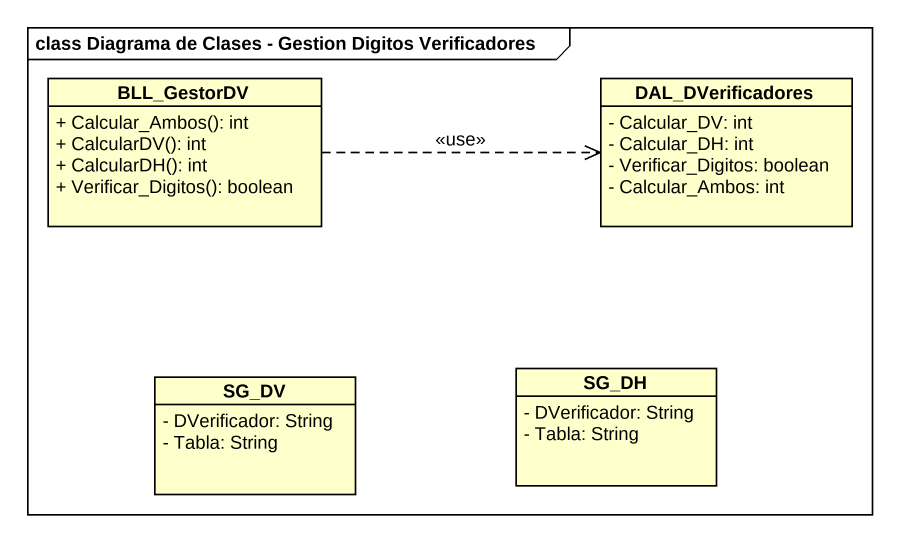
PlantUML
@startuml
mainframe class Diagrama de Clases - Gestion Digitos Verificadores
hide circle
hide empty members
skinparam classAttributeIconSize 0
class BLL_GestorDV {
  + Calcular_Ambos(): int
  + CalcularDV(): int
  + CalcularDH(): int
  + Verificar_Digitos(): boolean
}
class DAL_DVerificadores {
  - Calcular_DV: int
  - Calcular_DH: int
  - Verificar_Digitos: boolean
  - Calcular_Ambos: int
}
class SG_DV {
  - DVerificador: String
  - Tabla: String
}
class SG_DH {
  - DVerificador: String
  - Tabla: String
}
BLL_GestorDV .right.> DAL_DVerificadores : <<use>>
@enduml
